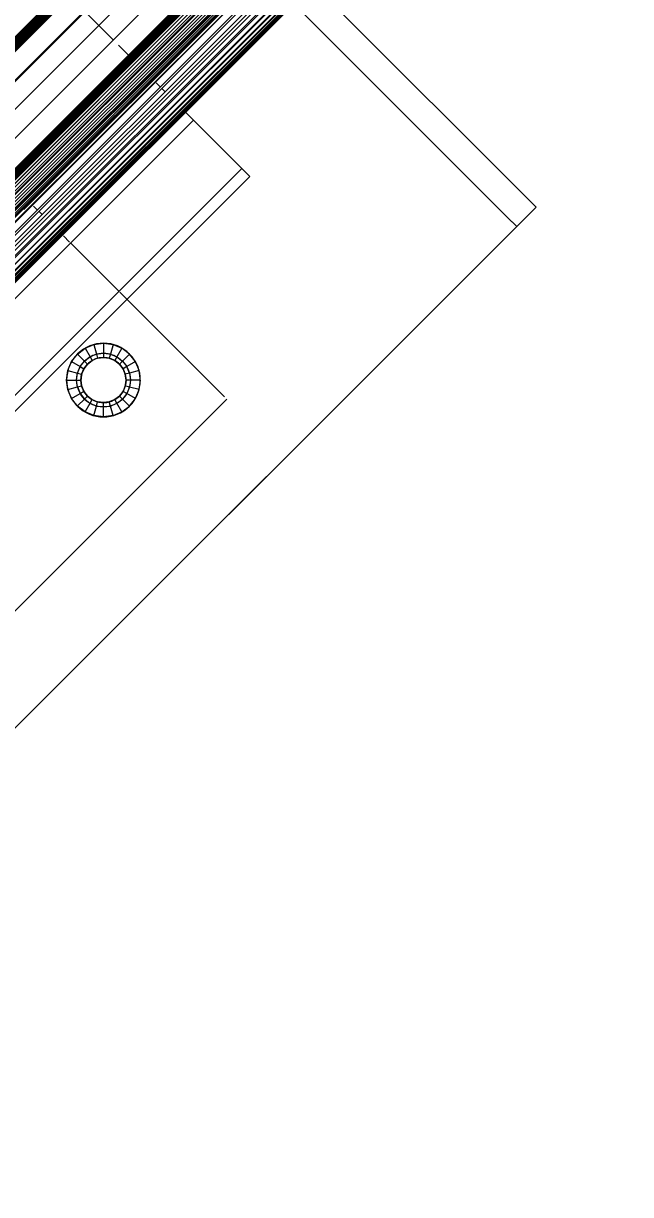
# Model space of a CAD drawing. Header units: millimetres. Extents: x -21051 to 202668, y -15646 to 13691.
# Drawn here: x -9372.6 to -9125.5, y 184.6 to 661.7 of the extents above; entities that cross this region are included whole.
import ezdxf

# ---------------------------------------------------------------- set-up
doc = ezdxf.new("R2010")
doc.units = ezdxf.units.MM
for name, color, linetype, lineweight in [('A-ANNO-DIMS', 211, 'Continuous', 9), ('A-ANNO-DIMS-100', 211, 'Continuous', 9), ('G-IMPT', 8, 'Continuous', 5), ('I-FURN', 30, 'Continuous', 5)]:
    doc.layers.add(name, color=color, linetype=linetype, lineweight=lineweight)
doc.layers.get('0').off()
doc.layers.get('I-FURN').off()
doc.styles.add('Arial_3', font='arial.ttf', dxfattribs={"height": 100})
doc.dimstyles.new('Arial_1_0', dxfattribs={"dimscale": 304.8, "dimtxt": 102.02594, "dimasz": 0.328084, "dimexe": 0.328084, "dimexo": 0.0625, "dimgap": 0.082021, "dimtad": 1, "dimdec": 0, "dimzin": 0, "dimdsep": 46, "dimtxsty": 'Arial_3', "dimblk1": 'OBLIQUE', "dimblk2": 'OBLIQUE', "dimsah": 1, "dimcen": 0.09, "dimdle": 0.328084, "dimazin": 0, "dimtfac": 1, "dimtdec": 4, "dimtix": 1, "dimtmove": 0, "dimatfit": 3, "dimfxl": 0.492126, "dimfxlon": 1, "dimtvp": 1, "dimtolj": 1, "dimtzin": 0, "dimarcsym": 2})

# ---------------------------------------------------------------- blocks, each defined once
blk = doc.blocks.new('Sony_TV_Stand_7519 - Eileen_TV_Stand_Tall_dwg-V23-00_Ground floor')
at = {"layer": 'G-IMPT'}
for p, q in [((0, 215), (472.5, 215)), ((0, 215), (472.5, 215)), ((0, 215), (472.5, 215)), ((7.5, 215), (465, 215)), ((7.5, 215), (465, 215)), ((7.5, 215), (465, 215)), ((465, 215), (7.5, 215)), ((7.5, 215), (465, 215)), ((465, 215), (7.5, 215)), ((465, 215), (7.5, 215)), ((7.5, 215), (465, 215)), ((7.5, 215), (465, 215)), ((7.5, 215), (465, 215)), ((465, 215), (7.5, 215)), ((7.5, 215), (465, 215)), ((465, 213.22), (465, 215)), ((465, 215), (465, 213.22)), ((465, 213.22), (465, 215)), ((465, 215), (465, 213.22)), ((465, 213.22), (465, 215)), ((465, 215), (465, 213.22)), ((465, 213.22), (465, 215)), ((465, 215), (465, 213.22)), ((465, 215), (465, 213.22)), ((465, 213.22), (465, 215)), ((465, 213.22), (465, 215)), ((465, 215), (465, 213.22)), ((465, 129.36), (465, 213.18)), ((465, 213.18), (465, 129.36)), ((465, 129.36), (465, 213.18)), ((465, 213.18), (465, 129.36)), ((465, 129.36), (465, 213.18)), ((465, 213.18), (465, 129.36)), ((465, 129.36), (465, 213.18)), ((465, 213.18), (465, 129.36)), ((465, 213.18), (465, 129.36)), ((465, 129.36), (465, 213.18)), ((465, 129.36), (465, 213.18)), ((465, 213.18), (465, 129.36)), ((472.5, 129.36), (472.5, 215)), ((472.5, 129.36), (472.5, 215)), ((472.5, 215), (472.5, 129.36)), ((472.5, 215), (472.5, 129.36))]:
    blk.add_line(p, q, dxfattribs=at)
at = {"layer": 'G-IMPT', "flags": 128}
blk.add_lwpolyline([(0, 129.31), (0, 215), (472.5, 215)], dxfattribs=at)
blk = doc.blocks.new('Sony_TV_Stand_7519 - Sony_TV_Stand_7519-V24-00_Ground floor')
at = {"layer": 'G-IMPT'}
for p, q in [((512.13, 0.17), (-513.16, 0.17)), ((512.13, 0.27), (-512.65, 0.27)), ((512.13, 0.3), (-512.13, 0.3)), ((476.79, 0.3), (-476.79, 0.3)), ((-476.79, 0.3), (476.79, 0.3)), ((-476.79, 0.3), (476.79, 0.3)), ((476.79, 0.3), (-476.79, 0.3)), ((-476.79, 0.3), (476.79, 0.3)), ((476.79, 0.3), (-476.79, 0.3)), ((476.79, 0.17), (-476.79, 0.17)), ((-476.79, 0.17), (476.79, 0.17)), ((407.56, 0), (-476.79, 0)), ((183.95, 0.3), (512.13, 0.3)), ((476.75, 0.27), (183.99, 0.27)), ((183.99, 0.27), (476.75, 0.27)), ((-516.1, -3.67), (512.13, -3.67)), ((-516.07, -3.15), (512.13, -3.15)), ((-515.96, -2.64), (512.13, -2.64)), ((-515.8, -2.15), (512.13, -2.15)), ((-515.57, -1.68), (512.13, -1.68)), ((-515.28, -1.25), (512.13, -1.25)), ((-514.94, -0.86), (512.13, -0.86)), ((-514.55, -0.52), (512.13, -0.52)), ((-514.12, -0.23), (512.13, -0.23)), ((-514.12, -0.23), (512.13, -0.23)), ((-513.65, 0), (512.13, 0)), ((407.56, 0), (-476.79, 0)), ((-476.79, -0.23), (476.79, -0.23)), ((476.79, -0.23), (-476.79, -0.23)), ((-476.79, -0.52), (476.79, -0.52)), ((476.79, -0.52), (-476.79, -0.52)), ((-476.79, -0.86), (476.79, -0.86)), ((476.79, -0.86), (-476.79, -0.86)), ((476.79, -1.25), (-476.79, -1.25)), ((476.79, -1.25), (-476.79, -1.25)), ((476.79, -1.68), (-476.79, -1.68)), ((476.79, -1.68), (-476.79, -1.68)), ((476.79, -2.15), (-476.79, -2.15)), ((476.79, -2.15), (-476.79, -2.15)), ((-476.79, -2.64), (476.79, -2.64)), ((476.79, -2.64), (-476.79, -2.64)), ((-476.79, -3.15), (476.79, -3.15)), ((476.79, -3.15), (-476.79, -3.15)), ((-476.79, -3.67), (476.79, -3.67)), ((476.79, -3.67), (-476.79, -3.67)), ((-476.79, -3.86), (476.79, -3.86)), ((476.79, -3.86), (-476.79, -3.86)), ((-476.79, -3.86), (476.79, -3.86)), ((-476.79, -3.86), (476.79, -3.86)), ((-476.79, -3.86), (476.79, -3.86)), ((-476.79, -3.86), (476.79, -3.86)), ((544.18, -12.18), (-544.18, -12.18)), ((544.18, -12.18), (-544.18, -12.18)), ((-516.1, -12.18), (516.1, -12.18)), ((-516.1, -12.18), (516.1, -12.18)), ((516.1, -12.18), (-516.1, -12.18)), ((516.1, -12.18), (-516.1, -12.18)), ((516.1, -12.18), (-516.1, -12.18)), ((516.1, -12.18), (-516.1, -12.18)), ((-516.1, -12.18), (516.1, -12.18)), ((516.1, -12.18), (-516.1, -12.18)), ((-280.79, -12.18), (280.79, -12.18)), ((280.79, -12.18), (-280.79, -12.18)), ((280.79, -12.18), (-280.79, -12.18)), ((-280.79, -12.57), (280.79, -12.57)), ((280.79, -14.19), (280.79, -20.5)), ((280.79, -14.19), (280.79, -20.5)), ((280.79, -14.19), (280.79, -20.5)), ((280.79, -20.5), (280.79, -14.19)), ((555.41, -20.5), (-555.41, -20.5)), ((555.41, -20.5), (-555.41, -20.5)), ((544.18, -20.5), (-544.18, -20.5)), ((516.1, -20.5), (-516.1, -20.5)), ((516.1, -20.5), (-516.1, -20.5)), ((516.1, -20.5), (-516.1, -20.5)), ((280.79, -20.5), (280.79, -28.82)), ((280.79, -20.5), (280.79, -28.82)), ((280.79, -20.5), (280.79, -28.82)), ((280.79, -28.82), (280.79, -20.5)), ((-555.41, -28.82), (555.41, -28.82)), ((516.1, -28.82), (-516.1, -28.82)), ((516.1, -28.82), (-516.1, -28.82)), ((-516.1, -28.82), (516.1, -28.82)), ((-516.1, -28.82), (516.1, -28.82)), ((-516.1, -28.82), (516.1, -28.82)), ((-516.1, -28.82), (516.1, -28.82)), ((-516.1, -28.82), (516.1, -28.82)), ((-516.1, -28.82), (516.1, -28.82)), ((516.1, -28.82), (-516.1, -28.82)), ((280.79, -31.78), (280.79, -37.26)), ((280.79, -31.78), (280.79, -37.26)), ((280.79, -31.78), (280.79, -37.26)), ((280.79, -37.26), (280.79, -31.78)), ((516.1, -37.58), (-516.1, -37.58)), ((516.1, -37.98), (-516.1, -37.98)), ((280.79, -37.26), (280.79, -40.89)), ((280.79, -37.26), (280.79, -40.89)), ((280.79, -37.26), (280.79, -40.89)), ((280.79, -40.89), (280.79, -37.26)), ((516.1, -38.37), (-516.1, -38.37)), ((516.1, -38.37), (-516.1, -38.37)), ((-516.1, -38.75), (516.1, -38.75)), ((-516.1, -39.11), (516.1, -39.11)), ((516.1, -39.11), (-516.1, -39.11)), ((516.1, -39.45), (-516.1, -39.45)), ((-516.1, -39.77), (516.1, -39.77)), ((-516.1, -40.07), (516.1, -40.07)), ((-516.1, -40.33), (516.1, -40.33)), ((-516.1, -40.56), (516.1, -40.56)), ((-516.1, -40.76), (516.1, -40.76)), ((516.1, -41.8), (-516.1, -41.8)), ((-516.1, -41.8), (516.1, -41.8)), ((516.1, -42.92), (-516.1, -42.92)), ((-516.1, -42.92), (516.1, -42.92)), ((516.1, -44.03), (-516.1, -44.03)), ((-516.1, -44.03), (516.1, -44.03)), ((516.1, -44.73), (-516.1, -44.73)), ((516.1, -44.73), (-516.1, -44.73)), ((516.1, -45.11), (-516.1, -45.11)), ((-516.1, -45.11), (516.1, -45.11)), ((516.1, -46.16), (-516.1, -46.16)), ((-516.1, -46.16), (516.1, -46.16)), ((516.1, -47.15), (-516.1, -47.15)), ((-516.1, -47.15), (516.1, -47.15)), ((516.1, -48.09), (-516.1, -48.09)), ((-516.1, -48.09), (516.1, -48.09)), ((516.1, -48.96), (-516.1, -48.96)), ((-516.1, -48.96), (516.1, -48.96)), ((516.1, -49.13), (-516.1, -49.13)), ((516.1, -49.13), (-516.1, -49.13)), ((516.1, -49.75), (-516.1, -49.75)), ((-516.1, -49.75), (516.1, -49.75)), ((516.1, -50.44), (-516.1, -50.44)), ((-516.1, -50.44), (516.1, -50.44)), ((516.1, -51.04), (-516.1, -51.04)), ((-516.1, -51.04), (516.1, -51.04)), ((516.1, -51.54), (-516.1, -51.54)), ((-516.1, -51.54), (516.1, -51.54)), ((516.1, -51.93), (206.17, -51.93)), ((206.17, -51.93), (516.1, -51.93)), ((516.1, -52.9), (-516.1, -52.9)), ((516.1, -52.9), (-516.1, -52.9)), ((516.1, -53.13), (-516.1, -53.13)), ((516.1, -53.13), (-516.1, -53.13)), ((516.1, -55.91), (-516.1, -55.91)), ((516.1, -55.91), (-516.1, -55.91)), ((516.1, -56.73), (-516.1, -56.73)), ((516.1, -56.73), (-516.1, -56.73)), ((210, -55.66), (210, -53.79)), ((210, -53.79), (210, -55.66)), ((210, -53.79), (210, -55.66)), ((210, -53.79), (210, -55.66)), ((210, -58.65), (210, -56.73)), ((210, -56.73), (210, -58.65)), ((210, -56.73), (210, -58.65)), ((210, -56.73), (210, -58.65)), ((280.79, -53.59), (280.79, -55.91)), ((280.79, -53.59), (280.79, -55.91)), ((280.79, -53.59), (280.79, -55.91)), ((280.79, -55.91), (280.79, -53.59)), ((280.79, -56.73), (280.79, -58.65)), ((280.79, -56.73), (280.79, -58.65)), ((280.79, -56.73), (280.79, -58.65)), ((280.79, -58.65), (280.79, -56.73)), ((516.1, -58.65), (-516.1, -58.65)), ((516.1, -58.65), (-516.1, -58.65)), ((516.1, -59.92), (-516.1, -59.92)), ((516.1, -59.92), (-516.1, -59.92)), ((516.1, -61.1), (-516.1, -61.1)), ((516.1, -61.1), (-516.1, -61.1)), ((516.1, -62.69), (-516.1, -62.69)), ((516.1, -62.69), (-516.1, -62.69)), ((516.1, -63.28), (-516.1, -63.28)), ((516.1, -63.28), (-516.1, -63.28)), ((516.1, -65.04), (-516.1, -65.04)), ((516.1, -65.04), (-516.1, -65.04)), ((516.1, -65.16), (-516.1, -65.16)), ((516.1, -65.16), (-516.1, -65.16)), ((516.1, -66.76), (-516.1, -66.76)), ((516.1, -66.76), (-516.1, -66.76)), ((516.1, -66.97), (-516.1, -66.97)), ((516.1, -66.97), (-516.1, -66.97)), ((516.1, -68.08), (-516.1, -68.08)), ((516.1, -68.08), (-516.1, -68.08)), ((516.1, -68.48), (-516.1, -68.48)), ((516.1, -68.48), (-516.1, -68.48)), ((516.1, -69.1), (-516.1, -69.1)), ((516.1, -69.1), (-516.1, -69.1)), ((516.1, -69.55), (-516.1, -69.55)), ((516.1, -69.55), (-516.1, -69.55)), ((516.1, -69.83), (-516.1, -69.83)), ((516.1, -69.83), (-516.1, -69.83)), ((516.1, -70.2), (-516.1, -70.2)), ((516.1, -70.2), (-516.1, -70.2)), ((516.1, -70.27), (-516.1, -70.27)), ((516.1, -70.27), (-516.1, -70.27)), ((516.1, -70.42), (-516.1, -70.42)), ((-516.1, -70.42), (516.1, -70.42)), ((-280.79, -70.42), (280.79, -70.42)), ((-280.79, -70.42), (280.79, -70.42)), ((-280.79, -70.42), (280.79, -70.42)), ((280.79, -70.42), (-280.79, -70.42)), ((280.79, -70.42), (-280.79, -70.42)), ((280.79, -70.42), (-280.79, -70.42)), ((280.79, -70.42), (-280.79, -70.42)), ((280.79, -70.42), (-280.79, -70.42)), ((210, -74.51), (210, -71)), ((210, -71), (210, -74.51)), ((210, -71), (210, -74.51)), ((210, -71), (210, -74.51)), ((280.79, -102.86), (280.79, -70.42)), ((280.79, -75.01), (280.79, -70.42)), ((516.1, -70.42), (280.79, -70.42)), ((280.79, -70.42), (280.79, -75.01)), ((280.79, -102.86), (280.79, -70.42)), ((516.1, -70.42), (280.79, -70.42)), ((280.79, -75.01), (280.79, -70.42)), ((-280.79, -75.01), (280.79, -75.01)), ((-280.79, -75.01), (280.79, -75.01)), ((210, -102.86), (210, -75.01)), ((210, -75.01), (210, -102.86)), ((210, -75.01), (210, -102.86)), ((210, -75.01), (210, -102.86)), ((280.79, -107.49), (280.79, -75.01)), ((280.79, -75.01), (280.79, -107.49)), ((280.79, -102.86), (-280.79, -102.86)), ((210, -107.49), (210, -103.45)), ((210, -103.45), (210, -107.49)), ((210, -103.45), (210, -107.49)), ((210, -103.45), (210, -107.49)), ((280.79, -102.86), (280.79, -107.49)), ((-280.79, -107.49), (280.79, -107.49)), ((-280.79, -107.49), (280.79, -107.49)), ((-280.79, -107.49), (280.79, -107.49)), ((-280.79, -107.49), (280.79, -107.49)), ((172.5, -111.01), (176.12, -109.51)), ((176.12, -109.51), (180, -109)), ((176.12, -109.51), (177.17, -113.42)), ((180, -109), (180, -113.05)), ((180, -109), (183.88, -109.51)), ((183.88, -109.51), (182.83, -113.42)), ((183.88, -109.51), (187.5, -111.01)), ((210, -163.63), (210, -107.49)), ((210, -107.49), (210, -163.63)), ((210, -107.49), (210, -163.63)), ((210, -107.49), (210, -163.63)), ((167.01, -116.5), (169.39, -113.39)), ((169.39, -113.39), (172.5, -111.01)), ((169.39, -113.39), (172.26, -116.26)), ((172.5, -111.01), (174.52, -114.52)), ((174.52, -114.52), (177.17, -113.42)), ((177.17, -113.42), (180, -113.05)), ((177.17, -113.42), (177.62, -115.12)), ((180, -113.05), (180, -114.8)), ((182.83, -113.42), (180, -113.05)), ((182.83, -113.42), (182.38, -115.12)), ((185.47, -114.52), (182.83, -113.42)), ((187.5, -111.01), (185.47, -114.52)), ((187.5, -111.01), (190.61, -113.39)), ((190.61, -113.39), (187.74, -116.26)), ((190.61, -113.39), (192.99, -116.5)), ((165.51, -120.12), (167.01, -116.5)), ((167.01, -116.5), (170.52, -118.52)), ((170.52, -118.52), (169.42, -121.17)), ((170.52, -118.52), (172.26, -116.26)), ((170.52, -118.52), (172.03, -119.4)), ((173.5, -117.5), (172.03, -119.4)), ((173.5, -117.5), (172.03, -119.4)), ((172.03, -119.4), (173.5, -117.5)), ((172.26, -116.26), (174.52, -114.52)), ((172.26, -116.26), (173.5, -117.5)), ((175.4, -116.03), (173.5, -117.5)), ((173.5, -117.5), (175.4, -116.03)), ((173.5, -117.5), (175.4, -116.03)), ((174.52, -114.52), (175.4, -116.03)), ((175.4, -116.03), (177.62, -115.12)), ((175.4, -116.03), (177.62, -115.12)), ((177.62, -115.12), (175.4, -116.03)), ((180, -114.8), (177.62, -115.12)), ((177.62, -115.12), (180, -114.8)), ((177.62, -115.12), (180, -114.8)), ((180, -114.8), (182.38, -115.12)), ((180, -114.8), (182.38, -115.12)), ((180, -114.8), (182.38, -115.12)), ((184.6, -116.03), (182.38, -115.12)), ((184.6, -116.03), (182.38, -115.12)), ((184.6, -116.03), (182.38, -115.12)), ((185.47, -114.52), (184.6, -116.03)), ((186.5, -117.5), (184.6, -116.03)), ((184.6, -116.03), (186.5, -117.5)), ((186.5, -117.5), (184.6, -116.03)), ((187.74, -116.26), (185.47, -114.52)), ((187.74, -116.26), (186.5, -117.5)), ((186.5, -117.5), (187.97, -119.4)), ((186.5, -117.5), (187.97, -119.4)), ((186.5, -117.5), (187.97, -119.4)), ((189.48, -118.52), (187.74, -116.26)), ((189.48, -118.52), (187.97, -119.4)), ((192.99, -116.5), (189.48, -118.52)), ((189.48, -118.52), (190.58, -121.17)), ((192.99, -116.5), (194.49, -120.12)), ((165.51, -127.88), (165, -124)), ((165.02, -123.87), (165.51, -120.12)), ((165.33, -124), (169.05, -124)), ((165.51, -120.12), (169.42, -121.17)), ((169.42, -121.17), (169.05, -124)), ((169.05, -124), (170.8, -124)), ((169.05, -124), (169.25, -125.55)), ((171.12, -121.62), (169.42, -121.17)), ((170.8, -124), (171.12, -121.62)), ((170.8, -124), (171.12, -121.62)), ((171.12, -121.62), (170.8, -124)), ((171.1, -126.28), (170.8, -124)), ((170.8, -124), (171.1, -126.28)), ((171.1, -126.28), (170.8, -124)), ((171.12, -121.62), (172.03, -119.4)), ((172.03, -119.4), (171.12, -121.62)), ((171.12, -121.62), (172.03, -119.4)), ((187.97, -119.4), (188.88, -121.62)), ((188.88, -121.62), (187.97, -119.4)), ((188.88, -121.62), (187.97, -119.4)), ((190.58, -121.17), (188.88, -121.62)), ((188.88, -121.62), (189.2, -124)), ((188.88, -121.62), (189.2, -124)), ((188.88, -121.62), (189.2, -124)), ((188.88, -126.38), (189.2, -124)), ((188.88, -126.38), (189.2, -124)), ((189.2, -124), (188.88, -126.38)), ((190.95, -124), (189.2, -124)), ((194.49, -120.12), (190.58, -121.17)), ((190.58, -121.17), (190.95, -124)), ((190.95, -124), (190.58, -126.83)), ((195, -124), (190.95, -124)), ((195, -124), (194.49, -120.12)), ((194.49, -127.88), (195, -124)), ((165.51, -127.88), (169.42, -126.83)), ((167.01, -131.5), (165.51, -127.88)), ((169.42, -126.83), (171.12, -126.38)), ((169.42, -126.83), (170.52, -129.48)), ((170.52, -129.48), (172.03, -128.6)), ((171.12, -126.38), (172.03, -128.6)), ((171.12, -126.38), (172.03, -128.6)), ((171.12, -126.38), (172.03, -128.6)), ((173.5, -130.5), (172.03, -128.6)), ((172.03, -128.6), (173.5, -130.5)), ((173.5, -130.5), (172.03, -128.6)), ((187.97, -128.6), (186.5, -130.5)), ((186.5, -130.5), (187.97, -128.6)), ((187.97, -128.6), (186.5, -130.5)), ((187.97, -128.6), (188.88, -126.38)), ((187.97, -128.6), (188.88, -126.38)), ((188.88, -126.38), (187.97, -128.6)), ((189.48, -129.48), (187.97, -128.6)), ((190.58, -126.83), (188.88, -126.38)), ((189.48, -129.48), (190.58, -126.83)), ((194.49, -127.88), (190.58, -126.83)), ((192.99, -131.5), (194.49, -127.88)), ((167.01, -131.5), (170.52, -129.48)), ((169.39, -134.61), (167.01, -131.5)), ((169.39, -134.61), (172.26, -131.74)), ((170.52, -129.48), (172.26, -131.74)), ((172.26, -131.74), (173.5, -130.5)), ((172.26, -131.74), (174.52, -133.48)), ((172.5, -136.99), (174.52, -133.48)), ((175.4, -131.97), (173.5, -130.5)), ((175.4, -131.97), (173.5, -130.5)), ((173.5, -130.5), (175.4, -131.97)), ((174.52, -133.48), (175.4, -131.97)), ((174.52, -133.48), (177.17, -134.58)), ((175.4, -131.97), (177.62, -132.88)), ((177.62, -132.88), (175.4, -131.97)), ((175.4, -131.97), (177.62, -132.88)), ((177.17, -134.58), (177.62, -132.88)), ((177.62, -132.88), (180, -133.2)), ((177.62, -132.88), (180, -133.2)), ((180, -133.2), (177.62, -132.88)), ((180, -133.2), (182.38, -132.88)), ((182.38, -132.88), (180, -133.2)), ((182.38, -132.88), (180, -133.2)), ((180, -134.95), (180, -133.2)), ((184.6, -131.97), (182.38, -132.88)), ((184.6, -131.97), (182.38, -132.88)), ((184.6, -131.97), (182.38, -132.88)), ((182.83, -134.58), (182.38, -132.88)), ((185.47, -133.48), (182.83, -134.58)), ((185.47, -133.48), (184.6, -131.97)), ((186.5, -130.5), (184.9, -131.73)), ((186.5, -130.5), (184.9, -131.73)), ((184.9, -131.73), (186.5, -130.5)), ((187.74, -131.74), (185.47, -133.48)), ((187.5, -136.99), (185.47, -133.48)), ((187.74, -131.74), (186.5, -130.5)), ((189.48, -129.48), (187.74, -131.74)), ((190.61, -134.61), (187.74, -131.74)), ((192.99, -131.5), (189.48, -129.48)), ((190.97, -134.13), (192.99, -131.5)), ((172.5, -136.99), (169.39, -134.61)), ((172.5, -136.99), (176.12, -138.49)), ((176.12, -138.49), (177.17, -134.58)), ((177.17, -134.58), (180, -134.95)), ((182.83, -134.58), (180, -134.95)), ((180, -139), (180, -134.95)), ((183.88, -138.49), (182.83, -134.58)), ((183.88, -138.49), (187.5, -136.99)), ((187.5, -136.99), (190.61, -134.61)), ((176.12, -138.49), (180, -139)), ((180, -139), (183.88, -138.49)), ((-210, -165), (210, -165)), ((-210, -165), (210, -165)), ((210, -165), (-210, -165)), ((210, -165), (-210, -165))]:
    blk.add_line(p, q, dxfattribs=at)
at = {"layer": 'G-IMPT', "flags": 128}
for points in [[(513.16, 0.17), (513.65, 0), (512.13, 0), (-513.65, 0), (-513.16, 0.17), (512.13, 0.17), (512.13, 0.27), (512.13, 0.3)], [(-512.13, 0.3), (-512.65, 0.27), (512.13, 0.27)], [(-516.1, -3.67), (512.13, -3.67), (516.1, -3.67)], [(-516.07, -3.15), (512.13, -3.15), (516.07, -3.15)], [(-515.96, -2.64), (512.13, -2.64), (515.96, -2.64)], [(-515.8, -2.15), (512.13, -2.15), (515.8, -2.15)], [(-515.57, -1.68), (512.13, -1.68), (515.57, -1.68)], [(-515.28, -1.25), (512.13, -1.25), (515.28, -1.25)], [(-514.94, -0.86), (512.13, -0.86), (514.94, -0.86)], [(-514.55, -0.52), (512.13, -0.52), (514.55, -0.52)], [(516.1, -37.17), (516.1, -37.58), (516.1, -37.98), (516.1, -38.37), (516.1, -38.75), (-516.1, -38.75), (-516.1, -39.11), (-516.1, -39.45)], [(516.1, -37.58), (-516.1, -37.58), (-516.1, -37.98)], [(516.1, -37.98), (-516.1, -37.98), (-516.1, -38.37), (-516.1, -38.75)], [(516.1, -38.75), (516.1, -39.11), (516.1, -39.45), (516.1, -39.77), (-516.1, -39.77), (-516.1, -39.45), (516.1, -39.45)], [(-516.1, -39.77), (-516.1, -40.07), (516.1, -40.07), (516.1, -40.33), (516.1, -40.56), (-516.1, -40.56), (-516.1, -40.33)], [(516.1, -40.33), (-516.1, -40.33), (-516.1, -40.07)], [(516.1, -40.56), (516.1, -40.76), (-516.1, -40.76), (-516.1, -40.56)], [(280.79, -107.49), (280.79, -102.86), (-280.79, -102.86), (-280.79, -70.42)], [(-280.79, -70.42), (-280.79, -75.01), (280.79, -75.01)], [(176.12, -109.51), (177.17, -113.42), (177.62, -115.12)], [(180, -109), (180, -113.05), (180, -114.8)], [(183.88, -109.51), (182.83, -113.42), (182.38, -115.12)], [(169.39, -113.39), (172.26, -116.26), (173.5, -117.5)], [(172.5, -111.01), (174.52, -114.52), (175.4, -116.03)], [(187.5, -111.01), (185.47, -114.52), (184.6, -116.03)], [(190.61, -113.39), (187.74, -116.26), (186.5, -117.5)], [(167.01, -116.5), (170.52, -118.52), (172.03, -119.4)], [(192.99, -116.5), (189.48, -118.52), (187.97, -119.4)], [(165.33, -124), (169.05, -124), (170.8, -124)], [(165.51, -120.12), (169.42, -121.17), (171.12, -121.62)], [(194.49, -120.12), (190.58, -121.17), (188.88, -121.62)], [(195, -124), (190.95, -124), (189.2, -124)], [(165.51, -127.88), (169.42, -126.83), (171.12, -126.38)], [(167.01, -131.5), (170.52, -129.48), (172.03, -128.6)], [(192.99, -131.5), (189.48, -129.48), (187.97, -128.6)], [(194.49, -127.88), (190.58, -126.83), (188.88, -126.38)], [(169.39, -134.61), (172.26, -131.74), (173.5, -130.5)], [(172.5, -136.99), (174.52, -133.48), (175.4, -131.97)], [(176.12, -138.49), (177.17, -134.58), (177.62, -132.88)], [(180, -139), (180, -134.95), (180, -133.2)], [(183.88, -138.49), (182.83, -134.58), (182.38, -132.88)], [(187.5, -136.99), (185.47, -133.48), (184.6, -131.97)], [(190.61, -134.61), (187.74, -131.74), (186.5, -130.5)]]:
    blk.add_lwpolyline(points, dxfattribs=at)
at = {"layer": 'G-IMPT'}
blk.add_circle((180, -124), 10.95, dxfattribs=at)
for radius, start, end in [(15, 180, 179.5034), (9.2, 291.5992, 180), (9.2, 291.5992, 180), (9.2, 180, 286.8872), (9.2, 180, 286.8872)]:
    blk.add_arc((180, -124), radius, start, end, dxfattribs=at)
at = {"extrusion": (0, 0, -1), "xscale": 1.5, "yscale": 1.5, "zscale": -1.5, "rotation": 180}
blk.add_blockref('Sony_TV_Stand_7519 - Eileen_TV_Stand_Tall_dwg-V23-00_Ground floor', (354.38, 123.77), dxfattribs=at)
blk = doc.blocks.new('DIMBLOCK228-00_Ground floor')
at = {"layer": 'A-ANNO-DIMS-100', "transparency": 16777216}
for p, q in [((-10255.98, 744.64), (-10255.98, 894.64)), ((-4485.98, 744.64), (-4485.98, 894.64)), ((-10255.98, 744.64), (-10205.98, 794.64)), ((-4485.98, 744.64), (-4435.98, 794.64)), ((-10355.98, 744.64), (-4385.98, 744.64)), ((-10255.98, 744.64), (-10305.98, 694.64)), ((-10255.98, 744.64), (-10255.98, 644.64)), ((-4485.98, 744.64), (-4535.98, 694.64)), ((-4485.98, 744.64), (-4485.98, 644.64))]:
    blk.add_line(p, q, dxfattribs=at)
at = {"layer": 'A-ANNO-DIMS-100', "color": 0, "transparency": 16777216, "insert": (-7524.8, 899.46), "char_height": 100, "width": 369.1769, "attachment_point": 1, "line_spacing_factor": 0.941778, "style": 'Arial_3'}
blk.add_mtext('5770', dxfattribs=at)
blk = doc.blocks.new('_Oblique')
at = {"color": 0, "linetype": 'ByBlock', "lineweight": -2}
blk.add_line((-0.5, -0.5), (0.5, 0.5), dxfattribs=at)

msp = doc.modelspace()

# ---------------------------------------------------------------- block references
at = {"layer": 'I-FURN', "color": 10, "rotation": 44.99999999999974}
msp.add_blockref('Sony_TV_Stand_7519 - Sony_TV_Stand_7519-V24-00_Ground floor', (-9554.99, 476.85), dxfattribs=at)

# ---------------------------------------------------------------- dimensions: what is measured, and where the dimension line sits
at = {"layer": 'A-ANNO-DIMS'}
dim = msp.add_linear_dim(base=(-4485.98, 744.64), p1=(-10255.98, 894.64), p2=(-4485.98, 894.64), angle=0, dimstyle='Arial_1_0', override={"dimpost": '<>', "dimfxl": 5770}, dxfattribs=at)
dim.commit()
dim.dimension.update_dxf_attribs({"geometry": 'DIMBLOCK228-00_Ground floor', "text_midpoint": (-7370.98, 820.69)})

doc.saveas('drawing.dxf')
